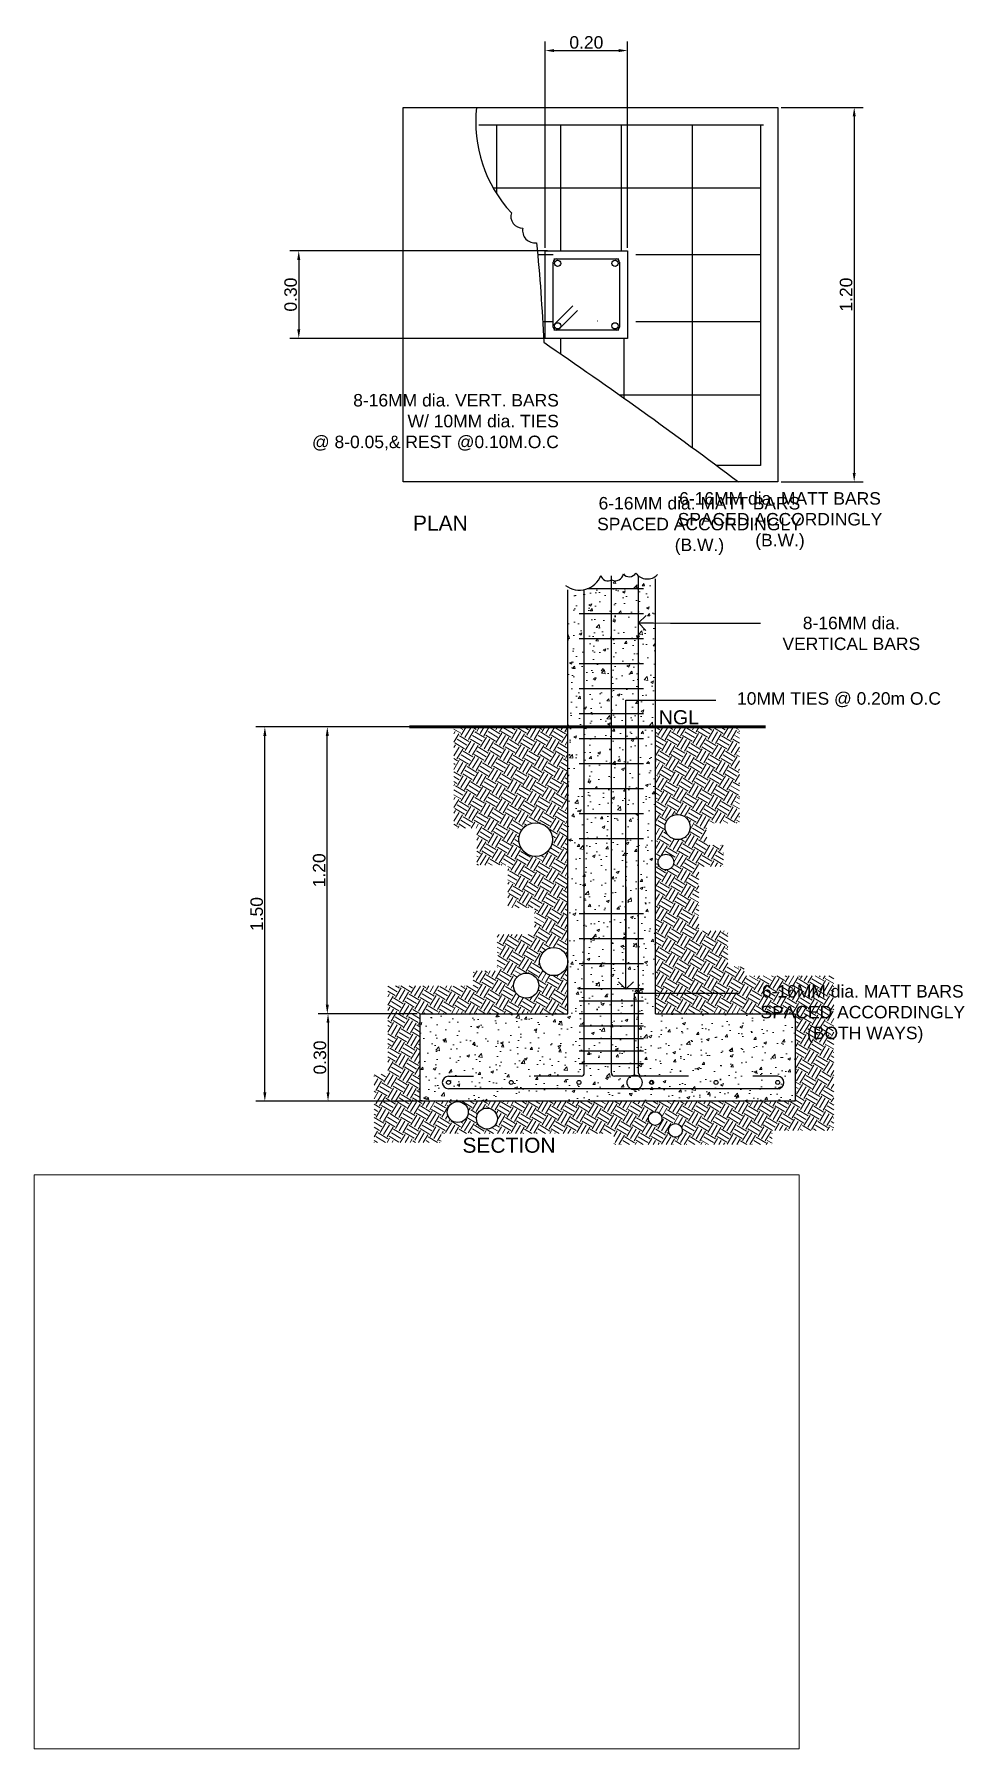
# Model space of a CAD drawing. Header units: metres. Extents: x -460 to 31334, y -1777 to 24987.
# Drawn here: x 284.99 to 303.61, y -793.16 to -758.86 of the extents above; entities that cross this region are included whole.
import ezdxf
from ezdxf import colors
from ezdxf.entities.mleader import LeaderData, LeaderLine
from ezdxf.math import Vec2, Vec3

# ---------------------------------------------------------------- set-up
doc = ezdxf.new("R2010")
doc.units = ezdxf.units.M
doc.header["$MEASUREMENT"] = 0
doc.layers.get('Defpoints').update_dxf_attribs({"color": 2})
doc.layers.add('01 FURNITURE', color=8, linetype='Continuous')
doc.layers.add('DIMENSION', color=8, linetype='Continuous')
doc.layers.add('COLUMNS', color=5, linetype='Continuous', lineweight=25)
doc.styles.get("Standard").update_dxf_attribs({"font": 'arial.ttf'})
doc.dimstyles.new('D20', dxfattribs={"dimtxt": 0.25, "dimasz": 0.18, "dimexe": 0.18, "dimexo": 0.0625, "dimgap": 0.034, "dimtad": 1, "dimlfac": 0.2, "dimzin": 0, "dimdsep": 46, "dimtxsty": 'Standard', "dimcen": 0.09, "dimadec": 0, "dimazin": 0, "dimtfac": 1, "dimtofl": 0, "dimtmove": 0, "dimatfit": 3, "dimfxl": 1, "dimtolj": 1, "dimtzin": 0, "dimarcsym": 0})
picture_1 = doc.add_image_def('image9.jpeg', size_in_pixel=(2048, 1536))

# ---------------------------------------------------------------- blocks, each defined once
blk = doc.blocks.new('*D567')
at = {"color": 0, "lineweight": -2, "transparency": 16777216}
for p, q in [((299.9351270773956, -760.3227352155477), (301.5796286336516, -760.3227352155477)), ((301.3996286336516, -760.5027352155477), (301.3996286336516, -767.6347782785632)), ((299.9351270773956, -767.8147782785632), (301.5796286336516, -767.8147782785632))]:
    blk.add_line(p, q, dxfattribs=at)
at = {"color": 0, "transparency": 16777216}
for points in [[(301.3696286336516, -760.5027352155477), (301.4296286336516, -760.5027352155477), (301.3996286336516, -760.3227352155477)], [(301.3696286336516, -767.6347782785632), (301.4296286336516, -767.6347782785632), (301.3996286336516, -767.8147782785632)]]:
    blk.add_solid(points, dxfattribs=at)
at = {"layer": 'Defpoints', "color": 0, "transparency": 16777216}
for p in [(299.8726270773956, -760.3227352155477), (299.8726270773956, -767.8147782785632), (301.3996286336516, -767.8147782785632)]:
    blk.add_point(p, dxfattribs=at)
at = {"color": 0, "transparency": 16777216, "insert": (301.2379853867209, -764.0687567470554), "char_height": 0.25, "attachment_point": 5, "rotation": 90}
blk.add_mtext('\\A1;1.20', dxfattribs=at)
blk = doc.blocks.new('_Open90')
at = {"color": 0, "linetype": 'ByBlock', "lineweight": -2}
for p, q in [((0, 0), (-1, 0)), ((-0.5, 0.5), (0, 0)), ((0, 0), (-0.5, -0.5))]:
    blk.add_line(p, q, dxfattribs=at)
blk = doc.blocks.new('_DotBlank')
at = {"color": 0, "linetype": 'ByBlock', "lineweight": -2}
blk.add_line((-0.5, 0), (-1, 0), dxfattribs=at)
blk.add_circle((0, 0), 0.5, dxfattribs=at)
blk = doc.blocks.new('*D568')
at = {"color": 0, "lineweight": -2, "transparency": 16777216}
for p, q in [((293.3259986974386, -772.7168884731752), (289.4271962819525, -772.7168884731752)), ((289.6071962819525, -780.0271373845072), (289.6071962819525, -772.8968884731752)), ((292.6548451705295, -780.2071373845072), (289.4271962819525, -780.2071373845072))]:
    blk.add_line(p, q, dxfattribs=at)
at = {"color": 0, "transparency": 16777216}
for points in [[(289.5771962819525, -772.8968884731752), (289.6371962819525, -772.8968884731752), (289.6071962819525, -772.7168884731752)], [(289.5771962819525, -780.0271373845072), (289.6371962819525, -780.0271373845072), (289.6071962819525, -780.2071373845072)]]:
    blk.add_solid(points, dxfattribs=at)
at = {"layer": 'Defpoints', "color": 0, "transparency": 16777216}
for p in [(289.6071962819525, -772.7168884731752), (293.3884986974386, -772.7168884731752), (292.7173451705295, -780.2071373845072)]:
    blk.add_point(p, dxfattribs=at)
at = {"color": 0, "transparency": 16777216, "insert": (289.4455530350218, -776.4620129288411), "char_height": 0.25, "attachment_point": 5, "rotation": 90}
blk.add_mtext('\\A1;1.50', dxfattribs=at)
blk = doc.blocks.new('*D569')
at = {"color": 0, "lineweight": -2, "transparency": 16777216}
for p, q in [((292.6548451705295, -778.4571373845054), (290.6916925449356, -778.4571373845054)), ((290.8716925449356, -778.6371373845053), (290.8716925449356, -780.0271373845072)), ((293.4851980416057, -780.2071373845072), (290.6916925449356, -780.2071373845072))]:
    blk.add_line(p, q, dxfattribs=at)
at = {"color": 0, "transparency": 16777216}
for points in [[(290.8416925449357, -778.6371373845053), (290.9016925449356, -778.6371373845053), (290.8716925449356, -778.4571373845054)], [(290.8416925449357, -780.0271373845072), (290.9016925449356, -780.0271373845072), (290.8716925449356, -780.2071373845072)]]:
    blk.add_solid(points, dxfattribs=at)
at = {"layer": 'Defpoints', "color": 0, "transparency": 16777216}
for p in [(292.7173451705295, -778.4571373845054), (290.8716925449356, -780.2071373845072), (293.5476980416057, -780.2071373845072)]:
    blk.add_point(p, dxfattribs=at)
at = {"color": 0, "transparency": 16777216, "insert": (290.7099640319749, -779.3321373845062), "char_height": 0.25, "attachment_point": 5, "rotation": 90}
blk.add_mtext('\\A1;0.30', dxfattribs=at)
blk = doc.blocks.new('*D565')
at = {"color": 0, "lineweight": -2, "transparency": 16777216}
for p, q in [((293.3259986974386, -772.7168884731752), (290.6773794147515, -772.7168884731752)), ((290.8573794147515, -778.2771373845054), (290.8573794147515, -772.8968884731752)), ((292.6548451705295, -778.4571373845054), (290.6773794147515, -778.4571373845054))]:
    blk.add_line(p, q, dxfattribs=at)
at = {"color": 0, "transparency": 16777216}
for points in [[(290.8273794147515, -772.8968884731752), (290.8873794147515, -772.8968884731752), (290.8573794147515, -772.7168884731752)], [(290.8273794147515, -778.2771373845054), (290.8873794147515, -778.2771373845054), (290.8573794147515, -778.4571373845054)]]:
    blk.add_solid(points, dxfattribs=at)
at = {"layer": 'Defpoints', "color": 0, "transparency": 16777216}
for p in [(290.8573794147515, -772.7168884731752), (293.3884986974386, -772.7168884731752), (292.7173451705295, -778.4571373845054)]:
    blk.add_point(p, dxfattribs=at)
at = {"color": 0, "transparency": 16777216, "insert": (290.6957361678208, -775.5870129288402), "char_height": 0.25, "attachment_point": 5, "rotation": 90}
blk.add_mtext('\\A1;1.20', dxfattribs=at)
blk = doc.blocks.new('*D570')
at = {"color": 0, "lineweight": -2, "transparency": 16777216}
for p, q in [((295.2151659728618, -763.1312567470563), (295.2151659728618, -759.0061124077698)), ((296.8651659728682, -763.1312567470563), (296.8651659728682, -759.0061124077698)), ((295.3951659728618, -759.1861124077698), (296.6851659728682, -759.1861124077698))]:
    blk.add_line(p, q, dxfattribs=at)
at = {"color": 0, "transparency": 16777216}
for points in [[(295.3951659728618, -759.1561124077698), (295.3951659728618, -759.2161124077697), (295.2151659728618, -759.1861124077698)], [(296.6851659728682, -759.1561124077698), (296.6851659728682, -759.2161124077697), (296.8651659728682, -759.1861124077698)]]:
    blk.add_solid(points, dxfattribs=at)
at = {"layer": 'Defpoints', "color": 0, "transparency": 16777216}
for p in [(296.8651659728682, -759.1861124077698), (295.2151659728618, -763.1937567470563), (296.8651659728682, -763.1937567470563)]:
    blk.add_point(p, dxfattribs=at)
at = {"color": 0, "transparency": 16777216, "insert": (296.040165972865, -759.0244691608393), "char_height": 0.25, "attachment_point": 5}
blk.add_mtext('\\A1;0.20', dxfattribs=at)
blk = doc.blocks.new('*D566')
at = {"color": 0, "lineweight": -2, "transparency": 16777216}
for p, q in [((295.2651659728632, -763.1937567470557), (290.1057914866758, -763.1937567470557)), ((290.2857914866758, -763.3737567470556), (290.2857914866758, -764.7637567470557)), ((295.2651659728632, -764.9437567470557), (290.1057914866758, -764.9437567470557))]:
    blk.add_line(p, q, dxfattribs=at)
at = {"color": 0, "transparency": 16777216}
for points in [[(290.2557914866758, -763.3737567470556), (290.3157914866758, -763.3737567470556), (290.2857914866758, -763.1937567470557)], [(290.2557914866758, -764.7637567470557), (290.3157914866758, -764.7637567470557), (290.2857914866758, -764.9437567470557)]]:
    blk.add_solid(points, dxfattribs=at)
at = {"layer": 'Defpoints', "color": 0, "transparency": 16777216}
for p in [(295.3276659728632, -763.1937567470557), (290.2857914866758, -764.9437567470557), (295.3276659728632, -764.9437567470557)]:
    blk.add_point(p, dxfattribs=at)
at = {"color": 0, "transparency": 16777216, "insert": (290.1240629737151, -764.0687567470557), "char_height": 0.25, "attachment_point": 5, "rotation": 90}
blk.add_mtext('\\A1;0.30', dxfattribs=at)

msp = doc.modelspace()

# ---------------------------------------------------------------- hatches: boundary and pattern name
at = {"lineweight": 9}
h = msp.add_hatch(dxfattribs=at)
h.set_pattern_fill('AR-CONC', color=29, scale=0.08)
h.set_pattern_definition([(49.99999999999999, (-14.75830639154447, -0.1833496513127102), (0.5738081460806028, -0.05020170798607609), [0.06, -0.66]), (355, (-14.75830639154447, -0.1833496513127102), (-0.1110010668904, 0.6017537069600095), [0.048, -0.528]), (100.45144446, (-14.71048904674447, -0.1875331265127102), (0.4628070773816896, 0.5515519927749035), [0.05099215359999997, -0.5609136895999995]), (46.18420000000001, (-14.75830639154447, -0.02334965131271019), (0.8537930645372579, -0.1324154246344612), [0.09, -0.99]), (96.63563549, (-14.68715699554447, -0.03438429691271019), (0.7477295565393827, 0.7792948806196404), [0.0764882736, -0.8413710079999999]), (351.1841639899999, (-14.75830639154447, -0.02334965131271019), (0.7477295560438185, 0.7792948802159921), [0.07200000000000001, -0.7920000008]), (21, (-14.67830639154447, -0.0633496513127102), (0.4775256416947694, -0.3220951125322711), [0.06, -0.66]), (326.0000000000001, (-14.67830639154447, -0.0633496513127102), (0.1946522655372654, 0.5801200360374824), [0.048, -0.528]), (71.45144474, (-14.63851258834447, -0.09019091051271019), (0.6721779013839769, 0.2580249222450831), [0.05099215200000001, -0.5609136896]), (37.50000000000001, (-14.75830639154447, -0.1833496513127102), (0.009727884253832536, 0.2663150830650492), [0, -0.5216, 0, -0.536, 0, -0.53]), (7.499999999999999, (-14.75830639154447, -0.1833496513127102), (0.2104556299537189, 0.3155293695058882), [0, -0.3056, 0, -0.5096, 0, -0.202]), (327.5, (-14.93670639154447, -0.1833496513127102), (0.4270579489379272, -0.01804389738750381), [0, -0.2, 0, -0.624, 0, -0.828]), (317.5, (-15.01670639154447, -0.1833496513127102), (0.466548935473909, 0.08008398586585418), [0, -0.26, 0, -0.4144, 0, -0.588])])
edge = h.paths.add_edge_path()
edge.add_line((300.216998827616, -778.4571373845049), (297.4220377230899, -778.4571373845049))
edge.add_line((297.4220377230899, -778.4571373845049), (297.4220377230899, -769.7538408829562))
edge.add_arc((297.3078675882275, -769.4165825542725), 0.3560589838222756, 218.8083895468642, 288.70220838549795, ccw=False)
edge.add_arc((296.8998905026338, -769.5599717532416), 0.1529604075699302, 218.5712507440737, 328.5712506445825, ccw=False)
edge.add_arc((296.620693289522, -769.6337431531222), 0.1610622698966158, 242.2937668347525, 352.2937667352673, ccw=False)
edge.add_arc((296.4697619401168, -769.6561984968023), 0.1421858604028967, 192.3333644394615, 302.33336433991275, ccw=False)
edge.add_arc((295.8487387411778, -769.4778516098352), 0.5253585497881724, 250.3457339838891, 336.5913667087487, ccw=False)
edge.add_line((295.6720377230836, -769.9726024117947), (295.6720377230836, -778.4571373845049))
edge.add_line((295.6720377230836, -778.4571373845049), (292.7173451705294, -778.4571373845049))
edge.add_line((292.7173451705294, -778.4571373845049), (292.7173451705294, -780.2071373845067))
edge.add_line((292.7173451705294, -780.2071373845067), (300.216998827616, -780.2071373845067))
edge.add_line((300.216998827616, -780.2071373845067), (300.216998827616, -778.4571373845049))
at = {"lineweight": 5}
h = msp.add_hatch(dxfattribs=at)
h.set_pattern_fill('EARTH', color=29, scale=0.9, angle=59)
h.set_pattern_definition([(59, (-14.75830639154447, -0.1833496513127102), (-0.07697907580321305, 0.3087462095127375), [0.225, -0.225]), (59, (-14.83062988254121, -0.1398933137421744), (-0.07697907580321305, 0.3087462095127375), [0.225, -0.225]), (59, (-14.90295337353795, -0.09643697617163853), (-0.07697907580321305, 0.3087462095127375), [0.225, -0.225]), (149, (-14.91257575801335, -0.05784369998254635), (-0.3087462095127375, -0.07697907580321302), [0.225, -0.225]), (149, (-14.86911942044281, 0.01447979101419436), (-0.3087462095127375, -0.07697907580321302), [0.225, -0.225]), (149, (-14.82566308287228, 0.08680328201093507), (-0.3087462095127375, -0.07697907580321302), [0.225, -0.225])])
h.paths.add_polyline_path([(295.0042533298542, -776.3369970298511), (295.0042533298542, -776.8690608625313), (294.2582240535871, -776.8690608625313), (294.2582240535871, -777.5987200936381), (293.7788186539951, -777.5987200936381), (293.7788186539951, -777.9002237062816), (292.0658256660854, -777.9002237062816), (292.0658256660854, -779.6659356705279), (291.7925218862574, -779.6659356705279), (291.7925218862574, -781.0305476839906), (293.1320392349039, -781.0305476839906), (293.1320392349039, -780.8529943810211), (296.5893404727526, -780.8529943810211), (296.5893404727526, -781.0748844014017), (299.7548229940526, -781.0748844014017), (299.7548229940526, -780.7936215762895), (300.9912186051024, -780.7936215762895), (300.9912186051024, -777.6953102464797), (299.2003170945604, -777.6953102464797), (299.2003170945604, -777.5082868147185), (298.8733069175028, -777.5082868147185), (298.8733069175028, -776.8010978510558), (298.2892112790701, -776.8010978510558), (298.2892112790701, -775.5104741217476), (298.7848087517273, -775.5104741217476), (298.7848087517273, -775.0861607435493), (298.4485118496236, -775.0861607435493), (298.4485118496236, -774.6441663510525), (299.1018610297265, -774.6441663510525), (299.1018610297265, -772.7168884731739), (297.4220377230895, -772.7168884731739), (297.4220377230899, -778.4571373845049), (300.216998827616, -778.4571373845049), (300.216998827616, -780.2071373845067), (292.7173451705294, -780.2071373845067), (292.7173451705294, -778.4571373845049), (295.6720377230836, -778.4571373845049), (295.6720377230836, -772.7168884731739), (293.3884986974385, -772.7168884731748), (293.3884986974385, -774.7408055318085), (293.8501438000717, -774.7408055318085), (293.8501438000717, -775.4856943814787), (294.4715864001705, -775.4856943814787), (294.4715864001705, -776.3369970298511)])
edge = h.paths.add_edge_path(flags=16)
edge.add_arc((295.0257373518675, -774.9712315701838), 0.3371494870657443, 0, 360)
edge = h.paths.add_edge_path(flags=17)
edge.add_arc((295.3866676309685, -777.413342967646), 0.2853700921150448, 0, 360)
edge = h.paths.add_edge_path(flags=16)
edge.add_arc((294.8376085667355, -777.89479450983), 0.2519700729226315, 0, 360)
edge = h.paths.add_edge_path(flags=16)
edge.add_arc((297.6333086147638, -775.4223800117973), 0.1546916080611709, 0, 360)
edge = h.paths.add_edge_path(flags=16)
edge.add_arc((297.8671675831288, -774.7215982224645), 0.2519700729226315, 0, 360)
edge = h.paths.add_edge_path(flags=16)
edge.add_arc((294.0511475097796, -780.5547137086671), 0.2097241549390674, 0, 360)
edge = h.paths.add_edge_path(flags=16)
edge.add_arc((293.467155128888, -780.4232595476226), 0.2097241549390674, 0, 360)
edge = h.paths.add_edge_path(flags=16)
edge.add_arc((297.4171755354532, -780.5547137086671), 0.1362950225197892, 0, 360)
edge = h.paths.add_edge_path(flags=16)
edge.add_arc((297.8231863830852, -780.7908527893162), 0.1362950225197892, 0, 360)

# ---------------------------------------------------------------- linework, layer by layer
at = {"color": 7}
for p, q in [((296.5410125066405, -779.6446373845013), (296.5410125066405, -769.6973919732702)), ((297.085033914756, -779.6446373845013), (297.085033914756, -769.6973919732702)), ((295.998407827939, -779.6446373845013), (295.998407827939, -769.9723408112934)), ((297.1850339147582, -769.9571373845104), (296.0528479497784, -769.9571373845104)), ((297.1850339147582, -770.4571373845122), (295.8984078279368, -770.4571373845122)), ((297.1850339147582, -770.957137384514), (295.8984078279368, -770.957137384514)), ((297.1850339147582, -771.4571373845067), (295.8984078279368, -771.4571373845067)), ((297.1850339147582, -771.9571373845085), (295.8984078279368, -771.9571373845085)), ((297.1850339147582, -772.4571373845104), (295.8984078279368, -772.4571373845104)), ((297.1850339147582, -772.9571373845031), (295.8984078279368, -772.9571373845031)), ((297.1850339147582, -773.4571373845049), (295.8984078279368, -773.4571373845049)), ((297.1850339147582, -773.9571373845067), (295.8984078279368, -773.9571373845067)), ((297.1850339147582, -774.4571373845085), (295.8984078279368, -774.4571373844994)), ((297.1850339147582, -774.9571373845104), (295.8984078279368, -774.9571373845104)), ((297.1850339147582, -776.4571373845067), (295.8984078279368, -776.4571373845067)), ((297.1850339147582, -776.9571373844994), (295.8984078279368, -776.9571373844994)), ((297.1850339147582, -777.4571373845013), (295.8984078279368, -777.4571373845104)), ((297.1850339147582, -777.9571373845031), (295.8984078279368, -777.9571373845031)), ((297.1850339147582, -778.2071373844994), (295.8984078279368, -778.2071373844994)), ((297.1850339147582, -778.4571373845049), (295.8984078279368, -778.4571373845049)), ((297.1850339147582, -778.7071373845013), (295.8984078279368, -778.7071373845104)), ((297.1850339147582, -778.9571373845067), (295.8984078279368, -778.9571373845067)), ((297.1850339147582, -779.2071373845031), (295.8984078279368, -779.2071373845031)), ((297.1850339147582, -779.4571373844994), (295.8984078279368, -779.4571373844994)), ((293.2823637525194, -779.7071373845049), (293.7823637525303, -779.7071373845049)), ((299.8669988276156, -779.9571373845104), (293.2823637525194, -779.9571373845104)), ((295.9359078279354, -779.7071373845049), (294.9984078279354, -779.7071373845049)), ((297.5410125066442, -779.7071373845049), (296.6035125066442, -779.7071373845049)), ((298.0850339147596, -779.7071373845049), (297.1475339147596, -779.7071373845049)), ((299.8690479785323, -779.7071373845049), (299.3690479785396, -779.7071373845049))]:
    msp.add_line(p, q, dxfattribs=at)
at = {"color": 5, "lineweight": 60}
msp.add_line((292.503621728808, -772.7168884731748), (299.621737429808, -772.7168884731739), dxfattribs=at)
at = {"color": 4}
for p, q in [((296.918370742625, -778.2071373844994), (295.8984078279368, -778.2071373844994)), ((297.1850339147582, -778.4571373845049), (295.8984078279368, -778.4571373845049)), ((297.1850339147582, -778.4571373845049), (295.8984078279368, -778.4571373845049))]:
    msp.add_line(p, q, dxfattribs=at)
for centre in [(295.4651659728673, -763.4437567470573), (296.6151659728673, -763.4437567470573), (295.4651659728673, -764.6937567470573), (296.6151659728673, -764.6937567470573)]:
    msp.add_circle(centre, 0.0625, dxfattribs=at)
at = {"color": 29}
for centre, radius in [((297.8671675831288, -774.7215982224645), 0.2519700729225963), ((295.0257373518675, -774.9712315701838), 0.3371494870657443), ((297.6333086147638, -775.4223800117973), 0.1561813266904437), ((295.3866676309685, -777.413342967646), 0.2811861277093612), ((294.8376085667355, -777.89479450983), 0.2519700729225963), ((293.467155128888, -780.4232595476226), 0.2097241549390419), ((294.0511475097796, -780.5547137086671), 0.2097241549390419), ((297.4171755354532, -780.5547137086671), 0.1362950225197892), ((297.8231863830852, -780.7908527893162), 0.1362950225197892)]:
    msp.add_circle(centre, radius, dxfattribs=at)
at = {"color": 7}
for centre in [(293.281963042708, -779.8321373845031), (294.5362894569221, -779.8321373845031), (295.8921438114762, -779.8321373845031), (297.3465484849144, -779.8321373845031), (298.6356543778134, -779.8321373845031), (299.8690479785323, -779.8321373845031)]:
    msp.add_circle(centre, 0.04, dxfattribs=at)
for centre, radius, start, end in [((295.9359078279354, -779.6446373845013), 0.0625, 270, 0), ((296.6035125066442, -779.6446373845013), 0.0625, 180, 270), ((297.1475339147596, -779.6446373845013), 0.0625, 180, 270), ((293.2823637525194, -779.8321373845031), 0.1249999999998863, 90, 270), ((299.8690479785323, -779.8321373845031), 0.1249999999998863, 270, 90)]:
    msp.add_arc(centre, radius, start, end, dxfattribs=at)
at = {"layer": 'COLUMNS', "color": 1}
for p, q in [((292.3729734203089, -760.3227352155475), (299.8726270773955, -760.3227352155475)), ((292.3729734203089, -767.8147782785629), (292.3729734203089, -760.3227352155475)), ((299.8726270773955, -760.3227352155475), (299.8726270773955, -767.8147782785629)), ((299.8726270773955, -767.8147782785629), (292.3729734203089, -767.8147782785629)), ((295.6720377230836, -778.4571373845049), (295.6720377230836, -769.972602411792)), ((297.4220377230899, -778.4571373845049), (297.4220377230899, -769.7538408829516))]:
    msp.add_line(p, q, dxfattribs=at)
at = {"layer": 'COLUMNS'}
for p, q in [((293.8912793276172, -760.6727352155467), (299.5860424733655, -760.6727352155467)), ((294.244670418298, -760.6727352155469), (294.244670418298, -762.049941212694)), ((295.5198675292163, -760.6727352155469), (295.5198675292163, -763.1937567470554)), ((296.7386609004913, -760.6727352155467), (296.7386609004913, -763.1937567470554)), ((298.1562426132364, -760.6727352155469), (298.1562426132364, -767.1258638246602)), ((299.5226270773951, -760.6727352155469), (299.5226270773951, -767.4876348346099)), ((294.1722725189747, -761.9300440501522), (299.5226270773951, -761.9300440501522)), ((295.0671880384116, -763.2682448021953), (295.3776659728631, -763.2682448021953)), ((295.0671880384116, -763.2682448021953), (295.3276659728631, -763.2682448021953)), ((295.3776659728631, -764.7187567470578), (295.3776659728631, -763.4187567470567)), ((295.3901659728622, -763.3562567470576), (296.6901659728633, -763.3562567470558)), ((296.7026659728669, -763.4187567470567), (296.7026659728669, -764.7187567470578)), ((297.0276659728694, -763.2682448021953), (299.5226270773951, -763.2682448021953)), ((295.3776659728631, -763.7982047421287), (295.3811147640056, -763.7982047421287)), ((295.3776659728631, -764.6893328655046), (295.7727574226813, -764.2942414156864)), ((295.3776659728631, -764.3694315570078), (295.3811147640056, -764.3694315570078)), ((295.4695898544181, -764.7812567470569), (295.8646813042363, -764.3861652972414)), ((295.1654445597169, -764.6047851867863), (295.3776659728631, -764.6047851867863)), ((295.1654445597169, -764.6047851867863), (295.3276659728631, -764.6047851867863)), ((296.6901659728633, -764.7812567470569), (295.3901659728622, -764.7812567470569)), ((296.262895946297, -764.590717557317), (296.2699818579014, -764.590717557317)), ((297.0276659728694, -764.6047851867863), (299.5226270773951, -764.6047851867863)), ((295.5198675292163, -764.9437567470554), (295.5198675292163, -765.2511468286041)), ((296.7921428716259, -764.9578243765266), (296.7921428716259, -766.1399665500851)), ((296.699270620345, -766.0740950910506), (299.5226270773951, -766.0740950910506)), ((299.5226270773951, -767.4876348346099), (298.6450018797241, -767.4876348346099))]:
    msp.add_line(p, q, dxfattribs=at)
at = {"layer": 'COLUMNS', "color": 1}
for points in [[(293.8448046929025, -760.3227352155475, 0.2204318236900629), (294.5417309156169, -762.4315741711628, 0.52056705), (294.7689621155318, -762.73955569551, 0.52056705), (295.0448726632662, -763.0313284228971, -0.01299021060024012), (295.1865871198434, -765.0230917265592, -0.01188112872143194), (299.0817323258943, -767.8147782785629, 0.1081990676116028)], [(295.6251829793305, -769.8886388046706, 0.5021008475620068), (296.3308575364149, -769.68656929743, 0.52056705), (296.5458092612075, -769.7763385145047, 0.52056705), (296.7803009444301, -769.6553406362839, 0.52056705), (297.0304099759792, -769.6397310997893, 0.4723838464471716), (297.4628512889844, -769.6708312447502, 0.07869863638245331)]]:
    msp.add_lwpolyline(points, format="xyb", dxfattribs=at)
at = {"layer": 'COLUMNS', "color": 2}
msp.add_lwpolyline([(295.2151659728618, -763.1937567470563), (296.8651659728682, -763.1937567470563), (296.8651659728682, -764.9437567470563), (295.2151659728618, -764.9437567470563)], close=True, dxfattribs=at)
at = {"layer": 'COLUMNS', "color": 1}
msp.add_lwpolyline([(297.4220377230899, -778.4571373845049), (300.216998827616, -778.4571373845049), (300.216998827616, -780.2071373845067), (292.7173451705294, -780.2071373845067), (292.7173451705294, -778.4571373845049), (295.6720377230836, -778.4571373845049)], dxfattribs=at)
at = {"layer": 'COLUMNS'}
for centre, start, end in [((295.4401659728622, -763.4187567470567), 90, 180), ((296.6401659728633, -763.4187567470567), 0, 90.00000000005213), ((295.4401659728622, -764.7187567470578), 180, 270), ((296.6401659728633, -764.7187567470578), 270, 0)]:
    msp.add_arc(centre, 0.0625, start, end, dxfattribs=at)

# ---------------------------------------------------------------- texts
at = {"color": 2, "char_height": 0.3, "attachment_point": 1}
for s, insert in [('{\\C256;PLAN}', (292.5714011861251, -768.4889195490944)), ('SECTION', (293.5612872842153, -780.9378152539123))]:
    msp.add_mtext_dynamic_manual_height_columns(s, width=9.683614763188416, gutter_width=1, heights=[0], dxfattribs=dict(at, insert=insert))
at = {"color": 2, "insert": (297.4886522806091, -772.3840442870426), "char_height": 0.28125, "width": 2.942934472046658, "attachment_point": 1}
msp.add_mtext('{\\C7;NGL}', dxfattribs=at)
at = {"layer": 'DIMENSION', "color": 0, "insert": (295.4897149622366, -766.05715346486), "char_height": 0.25, "attachment_point": 3}
msp.add_mtext('{\\C7;8-16MM dia. VERT. BARS\\PW/ 10MM dia. TIES \\P@ 8-0.05,& REST @0.10M.O.C}', dxfattribs=at)
at = {"layer": 'DIMENSION', "color": 7, "char_height": 0.25, "attachment_point": 2}
for insert in [(298.3028985196179, -768.117784473043), (299.9149089567445, -768.0211822119447)]:
    msp.add_mtext('6-16MM dia. MATT BARS \\PSPACED ACCORDINGLY \\P(B.W.)', dxfattribs=dict(at, insert=insert))

# ---------------------------------------------------------------- dimensions: what is measured, and where the dimension line sits
at = {"color": 29}
dim = msp.add_linear_dim(base=(296.8651659728682, -759.1861124077698), p1=(295.2151659728618, -763.1937567470563), p2=(296.8651659728682, -763.1937567470563), text='0.20', dimstyle='D20', dxfattribs=at)
dim.commit()
dim.dimension.update_dxf_attribs({"geometry": '*D570', "text_midpoint": (296.040165972865, -759.0244691608393)})
at = {"color": 0}
dim = msp.add_linear_dim(base=(301.3996286336516, -767.8147782785632), p1=(299.8726270773955, -760.3227352155475), p2=(299.8726270773955, -767.8147782785629), angle=90, text='1.20', dimstyle='D20', dxfattribs=at)
dim.commit()
dim.dimension.update_dxf_attribs({"geometry": '*D567', "text_midpoint": (301.2379853867209, -764.0687567470554)})
at = {"color": 29}
for base, p1, p2, text, picture, middle in [((290.2857914866758, -764.9437567470557), (295.3276659728631, -763.1937567470554), (295.3276659728631, -764.9437567470554), '0.30', '*D566', (290.1240629737151, -764.0687567470557)), ((290.8573794147515, -772.7168884731752), (292.7173451705294, -778.4571373845049), (293.3884986974385, -772.7168884731748), '1.20', '*D565', (290.6957361678208, -775.5870129288402)), ((290.8716925449356, -780.2071373845072), (292.7173451705294, -778.4571373845049), (293.5476980416056, -780.2071373845067), '0.30', '*D569', (290.7099640319749, -779.3321373845062))]:
    dim = msp.add_linear_dim(base=base, p1=p1, p2=p2, angle=90, text=text, dimstyle='D20', dxfattribs=at)
    dim.commit()
    dim.dimension.update_dxf_attribs({"geometry": picture, "text_midpoint": middle})
dim = msp.add_linear_dim(base=(289.6071962819525, -772.7168884731752), p1=(292.7173451705294, -780.2071373845067), p2=(293.3884986974385, -772.7168884731748), angle=90, dimstyle='D20', dxfattribs=at)
dim.commit()
dim.dimension.update_dxf_attribs({"geometry": '*D568', "text_midpoint": (289.4455530350218, -776.4620129288411)})

# ---------------------------------------------------------------- pictures from other files: only their frames are drawn
at = {"layer": '01 FURNITURE', "color": 4, "lineweight": 9}
image = msp.add_image(picture_1, insert=(284.9942144696834, -793.1616758867626), size_in_units=(15.305473759269567, 11.479105319452175), dxfattribs=at)
image.dxf.flags = 7

# ---------------------------------------------------------------- leaders
at = {"layer": 'DIMENSION'}
ml = msp.add_multileader_mtext('Standard', dxfattribs=at)
ml.set_content('8-16MM dia. \\PVERTICAL BARS', color=7)
ml.set_leader_properties()
ml.set_arrow_properties(name='OPEN90')
ml.build(insert=Vec2(0, 0))
ml.multileader.update_dxf_attribs({"dogleg_length": 0.36, "arrow_head_size": 0.3})
ctx = ml.context
ctx.base_point, ctx.char_height, ctx.arrow_head_size, ctx.landing_gap_size, ctx.plane_origin = Vec3(299.5231943051097, -770.6409802969977), 0.25, 0.3, 0.45, Vec3(296.868370742633, -770.6409802969977)
ctx.text_align_type = 1
notes = []
notes.append((ctx, [(0, (1, 1, 0), (297.7231943051097, -770.6409802969977), (1, 0), 1.8, [(0, [(297.085033914756, -770.6348515952088)], 0, [])])]))
ctx.mtext.insert, ctx.mtext.alignment, ctx.mtext.flow_direction = Vec3(301.3412877566784, -770.5138486462477), 2, 5
ml = msp.add_multileader_mtext('Standard', dxfattribs=at)
ml.set_content('10MM TIES @ 0.20m O.C', color=7)
ml.set_leader_properties()
ml.set_arrow_properties(name='OPEN90')
ml.build(insert=Vec2(0, 0))
ml.multileader.update_dxf_attribs({"dogleg_length": 0.36, "arrow_head_size": 0.3})
ctx = ml.context
ctx.base_point, ctx.char_height, ctx.arrow_head_size, ctx.landing_gap_size, ctx.plane_origin = Vec3(298.6309594575108, -772.1855270560739), 0.25, 0.3, 0.45, Vec3(296.8309594575107, -777.4571373845013)
ctx.text_align_type = 1
notes.append((ctx, [(0, (1, 1, 0), (296.8309594575107, -772.1855270560739), (1, 0), 1.8, [(10, [(296.8309594575107, -777.9667701438868), (296.8309594575107, -776.9331581053868), (296.8309594575107, -776.4521607720437), (296.8309594575107, -775.9199637096137), (296.8309594575107, -777.465324043362), (296.8309594575107, -775.4547775996), (296.8309594575107, -774.9347501992199), (296.8309594575107, -774.46685626159), (296.8309594575107, -773.926815836405), (296.8309594575107, -773.4378195180327), (296.8309594575107, -772.9575691716238)], 0, [])])]))
ctx.mtext.insert, ctx.mtext.alignment, ctx.mtext.flow_direction = Vec3(301.0954546826131, -772.023777397138), 2, 5
ml = msp.add_multileader_mtext('Standard', dxfattribs=at)
ml.set_content('6-16MM dia. MATT BARS \\PSPACED ACCORDINGLY\\P (BOTH WAYS)', color=7)
ml.set_leader_properties()
ml.set_arrow_properties(name='DOTBLANK')
ml.build(insert=Vec2(0, 0))
ml.multileader.update_dxf_attribs({"dogleg_length": 0.36, "arrow_head_size": 0.3})
ctx = ml.context
ctx.base_point, ctx.char_height, ctx.arrow_head_size, ctx.landing_gap_size, ctx.plane_origin = Vec3(299.0829468795837, -778.0437799495869), 0.25, 0.3, 0.45, Vec3(297.0065662991124, -779.8321373845031)
ctx.text_align_type = 1
notes.append((ctx, [(0, (1, 1, 0), (297.0065662991124, -778.0437799495869), (1, 0), 2.076380580471311, [(0, [(297.0065662991124, -779.8321373845031)], 0, [])])]))
ctx.mtext.insert, ctx.mtext.alignment, ctx.mtext.flow_direction = Vec3(301.5711460610298, -777.8820302906511), 2, 5
for ctx, leaders in notes:
    for number, flags, end, landing, length, lines in leaders:
        leader = LeaderData()
        leader.index, (leader.has_last_leader_line, leader.has_dogleg_vector, leader.attachment_direction) = number, flags
        leader.last_leader_point, leader.dogleg_vector, leader.dogleg_length = Vec3(end), Vec3(landing), length
        for number, points, colour, breaks in lines:
            line = LeaderLine()
            line.index, line.vertices, line.color, line.breaks = number, Vec3.list(points), colors.encode_raw_color(colour), breaks
            leader.lines.append(line)
        ctx.leaders.append(leader)

doc.saveas('drawing.dxf')
